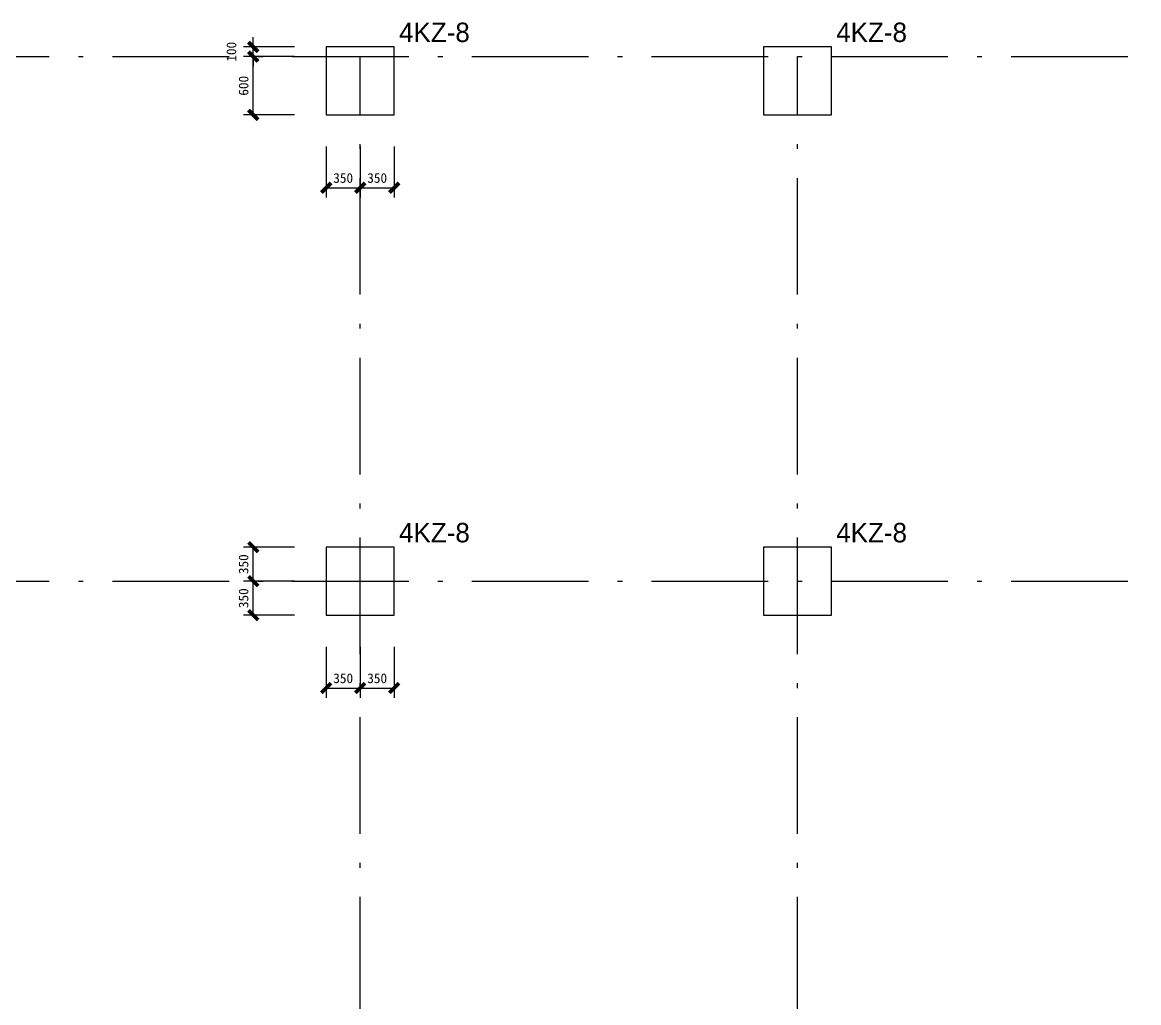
# Model space of a CAD drawing. Header units: millimetres. Extents: x -1141 to 233276, y -20783 to 42059.
# Drawn here: x 30523 to 42013, y 31561 to 41653 of the extents above; entities that cross this region are included whole.
import ezdxf

# ---------------------------------------------------------------- set-up
doc = ezdxf.new("R2010")
doc.units = ezdxf.units.MM
doc.header["$PDMODE"] = 35
doc.linetypes.add('线型2', pattern=[1850, 1200, -300, 50, -300])
doc.linetypes.add('线型5', pattern=[3050, 2400, -300, 50, -300])
doc.layers.add('DOTE', color=10, linetype='线型2', plot=False)
for name, color, linetype, lineweight in [('S_Cl', 2, 'Continuous', 25), ('S_ColumDimSect', 84, '线型5', 9), ('S_ColumFocus', 2, 'Continuous', 9)]:
    doc.layers.add(name, color=color, linetype=linetype, lineweight=lineweight)
doc.styles.add('xxxx', font='RIF.ttf')
doc.styles.add('宋体', font='')
doc.styles.get('宋体').set_extended_font_data('宋体')
doc.dimstyles.new('DimN_1', dxfattribs={"dimtxt": 125, "dimasz": 100, "dimexe": 250, "dimexo": 0.0625, "dimgap": 50, "dimtad": 1, "dimdec": 0, "dimrnd": 5, "dimzin": 0, "dimdsep": 46, "dimtxsty": '宋体', "dimblk1": 'ARCHTICK', "dimblk2": 'ARCHTICK', "dimsah": 1, "dimcen": 0.09, "dimadec": 0, "dimazin": 0, "dimtfac": 1, "dimtdec": 0, "dimtofl": 0, "dimtmove": 2, "dimatfit": 1, "dimfxl": 1, "dimtolj": 1, "dimtzin": 0, "dimarcsym": 0})

# ---------------------------------------------------------------- blocks, each defined once
blk = doc.blocks.new('_ArchTick')
at = {"color": 0, "linetype": 'ByBlock', "const_width": 0.4}
blk.add_lwpolyline([(-0.5, -0.5), (0.5, 0.5)], dxfattribs=at)
blk = doc.blocks.new('*D98')
at = {"layer": 'Defpoints', "color": 0, "transparency": 16777216}
for p in [(32900, 35900), (33650, 35900), (33650, 35550)]:
    blk.add_point(p, dxfattribs=at)
at = {"layer": 'S_ColumDimSect', "color": 0, "lineweight": -2, "transparency": 16777216}
for p, q in [((33325, 35900), (32800, 35900)), ((32900, 35550), (32900, 35900)), ((33325, 35550), (32800, 35550))]:
    blk.add_line(p, q, dxfattribs=at)
at = {"layer": 'S_ColumDimSect', "color": 0, "lineweight": -2, "transparency": 16777216, "xscale": 100, "yscale": 100, "zscale": 100}
for p, rotation in [((32900, 35900), 90), ((32900, 35550), 270)]:
    blk.add_blockref('_ArchTick', p, dxfattribs=dict(at, rotation=rotation))
at = {"layer": 'S_ColumDimSect', "color": 0, "transparency": 16777216, "insert": (32800, 35725), "char_height": 100, "attachment_point": 5, "rotation": 90, "style": '宋体'}
blk.add_mtext('\\A1;350', dxfattribs=at)
blk = doc.blocks.new('*D99')
at = {"layer": 'Defpoints', "color": 0, "transparency": 16777216}
for p in [(32900, 36250), (33650, 36250), (33650, 35900)]:
    blk.add_point(p, dxfattribs=at)
at = {"layer": 'S_ColumDimSect', "color": 0, "lineweight": -2, "transparency": 16777216}
for p, q in [((33325, 36250), (32800, 36250)), ((32900, 35900), (32900, 36250)), ((33325, 35900), (32800, 35900))]:
    blk.add_line(p, q, dxfattribs=at)
at = {"layer": 'S_ColumDimSect', "color": 0, "lineweight": -2, "transparency": 16777216, "xscale": 100, "yscale": 100, "zscale": 100}
for p, rotation in [((32900, 36250), 90), ((32900, 35900), 270)]:
    blk.add_blockref('_ArchTick', p, dxfattribs=dict(at, rotation=rotation))
at = {"layer": 'S_ColumDimSect', "color": 0, "transparency": 16777216, "insert": (32800, 36075), "char_height": 100, "attachment_point": 5, "rotation": 90, "style": '宋体'}
blk.add_mtext('\\A1;350', dxfattribs=at)
blk = doc.blocks.new('*D100')
at = {"layer": 'Defpoints', "color": 0, "transparency": 16777216}
for p in [(33650, 35550), (34000, 35550), (34000, 34800)]:
    blk.add_point(p, dxfattribs=at)
at = {"layer": 'S_ColumDimSect', "color": 0, "lineweight": -2, "transparency": 16777216}
for p, q in [((33650, 35225), (33650, 34700)), ((34000, 35225), (34000, 34700)), ((33650, 34800), (34000, 34800))]:
    blk.add_line(p, q, dxfattribs=at)
at = {"layer": 'S_ColumDimSect', "color": 0, "lineweight": -2, "transparency": 16777216, "xscale": 100, "yscale": 100, "zscale": 100, "rotation": 180}
blk.add_blockref('_ArchTick', (33650, 34800), dxfattribs=at)
at = {"layer": 'S_ColumDimSect', "color": 0, "lineweight": -2, "transparency": 16777216, "xscale": 100, "yscale": 100, "zscale": 100}
blk.add_blockref('_ArchTick', (34000, 34800), dxfattribs=at)
at = {"layer": 'S_ColumDimSect', "color": 0, "transparency": 16777216, "insert": (33825, 34900), "char_height": 100, "attachment_point": 5, "style": '宋体'}
blk.add_mtext('\\A1;350', dxfattribs=at)
blk = doc.blocks.new('*D101')
at = {"layer": 'Defpoints', "color": 0, "transparency": 16777216}
for p in [(34000, 35550), (34350, 35550), (34350, 34800)]:
    blk.add_point(p, dxfattribs=at)
at = {"layer": 'S_ColumDimSect', "color": 0, "lineweight": -2, "transparency": 16777216}
for p, q in [((34000, 35225), (34000, 34700)), ((34350, 35225), (34350, 34700)), ((34000, 34800), (34350, 34800))]:
    blk.add_line(p, q, dxfattribs=at)
at = {"layer": 'S_ColumDimSect', "color": 0, "lineweight": -2, "transparency": 16777216, "xscale": 100, "yscale": 100, "zscale": 100, "rotation": 180}
blk.add_blockref('_ArchTick', (34000, 34800), dxfattribs=at)
at = {"layer": 'S_ColumDimSect', "color": 0, "lineweight": -2, "transparency": 16777216, "xscale": 100, "yscale": 100, "zscale": 100}
blk.add_blockref('_ArchTick', (34350, 34800), dxfattribs=at)
at = {"layer": 'S_ColumDimSect', "color": 0, "transparency": 16777216, "insert": (34175, 34900), "char_height": 100, "attachment_point": 5, "style": '宋体'}
blk.add_mtext('\\A1;350', dxfattribs=at)
blk = doc.blocks.new('*D102')
at = {"layer": 'Defpoints', "color": 0, "transparency": 16777216}
for p in [(32900, 41300), (33650, 41300), (33650, 40700)]:
    blk.add_point(p, dxfattribs=at)
at = {"layer": 'S_ColumDimSect', "color": 0, "lineweight": -2, "transparency": 16777216}
for p, q in [((33325, 41300), (32800, 41300)), ((32900, 40700), (32900, 41300)), ((33325, 40700), (32800, 40700))]:
    blk.add_line(p, q, dxfattribs=at)
at = {"layer": 'S_ColumDimSect', "color": 0, "lineweight": -2, "transparency": 16777216, "xscale": 100, "yscale": 100, "zscale": 100}
for p, rotation in [((32900, 41300), 90), ((32900, 40700), 270)]:
    blk.add_blockref('_ArchTick', p, dxfattribs=dict(at, rotation=rotation))
at = {"layer": 'S_ColumDimSect', "color": 0, "transparency": 16777216, "insert": (32800, 41000), "char_height": 100, "attachment_point": 5, "rotation": 90, "style": '宋体'}
blk.add_mtext('\\A1;600', dxfattribs=at)
blk = doc.blocks.new('*D103')
at = {"layer": 'Defpoints', "color": 0, "transparency": 16777216}
for p in [(32900, 41400), (33650, 41400), (33650, 41300)]:
    blk.add_point(p, dxfattribs=at)
at = {"layer": 'S_ColumDimSect', "color": 0, "lineweight": -2, "transparency": 16777216}
for p, q in [((32900, 41400), (32900, 41500)), ((33325, 41400), (32800, 41400)), ((32900, 41300), (32900, 41400)), ((33325, 41300), (32800, 41300)), ((32900, 41300), (32900, 41200))]:
    blk.add_line(p, q, dxfattribs=at)
at = {"layer": 'S_ColumDimSect', "color": 0, "lineweight": -2, "transparency": 16777216, "xscale": 100, "yscale": 100, "zscale": 100}
for p, rotation in [((32900, 41400), 270), ((32900, 41300), 90)]:
    blk.add_blockref('_ArchTick', p, dxfattribs=dict(at, rotation=rotation))
at = {"layer": 'S_ColumDimSect', "color": 0, "transparency": 16777216, "insert": (32675, 41350), "char_height": 100, "attachment_point": 5, "rotation": 90, "style": '宋体'}
blk.add_mtext('\\A1;100', dxfattribs=at)
blk = doc.blocks.new('*D104')
at = {"layer": 'Defpoints', "color": 0, "transparency": 16777216}
for p in [(33650, 40700), (34000, 40700), (34000, 39950)]:
    blk.add_point(p, dxfattribs=at)
at = {"layer": 'S_ColumDimSect', "color": 0, "lineweight": -2, "transparency": 16777216}
for p, q in [((33650, 40375), (33650, 39850)), ((34000, 40375), (34000, 39850)), ((33650, 39950), (34000, 39950))]:
    blk.add_line(p, q, dxfattribs=at)
at = {"layer": 'S_ColumDimSect', "color": 0, "lineweight": -2, "transparency": 16777216, "xscale": 100, "yscale": 100, "zscale": 100, "rotation": 180}
blk.add_blockref('_ArchTick', (33650, 39950), dxfattribs=at)
at = {"layer": 'S_ColumDimSect', "color": 0, "lineweight": -2, "transparency": 16777216, "xscale": 100, "yscale": 100, "zscale": 100}
blk.add_blockref('_ArchTick', (34000, 39950), dxfattribs=at)
at = {"layer": 'S_ColumDimSect', "color": 0, "transparency": 16777216, "insert": (33825, 40050), "char_height": 100, "attachment_point": 5, "style": '宋体'}
blk.add_mtext('\\A1;350', dxfattribs=at)
blk = doc.blocks.new('*D105')
at = {"layer": 'Defpoints', "color": 0, "transparency": 16777216}
for p in [(34000, 40700), (34350, 40700), (34350, 39950)]:
    blk.add_point(p, dxfattribs=at)
at = {"layer": 'S_ColumDimSect', "color": 0, "lineweight": -2, "transparency": 16777216}
for p, q in [((34000, 40375), (34000, 39850)), ((34350, 40375), (34350, 39850)), ((34000, 39950), (34350, 39950))]:
    blk.add_line(p, q, dxfattribs=at)
at = {"layer": 'S_ColumDimSect', "color": 0, "lineweight": -2, "transparency": 16777216, "xscale": 100, "yscale": 100, "zscale": 100, "rotation": 180}
blk.add_blockref('_ArchTick', (34000, 39950), dxfattribs=at)
at = {"layer": 'S_ColumDimSect', "color": 0, "lineweight": -2, "transparency": 16777216, "xscale": 100, "yscale": 100, "zscale": 100}
blk.add_blockref('_ArchTick', (34350, 39950), dxfattribs=at)
at = {"layer": 'S_ColumDimSect', "color": 0, "transparency": 16777216, "insert": (34175, 40050), "char_height": 100, "attachment_point": 5, "style": '宋体'}
blk.add_mtext('\\A1;350', dxfattribs=at)

msp = doc.modelspace()

# ---------------------------------------------------------------- linework, layer by layer
at = {"layer": 'DOTE'}
for p, q in [((0, 41300), (72500, 41300)), ((34000, 0), (34000, 41300)), ((38500, 0), (38500, 41300)), ((0, 35900), (72500, 35900))]:
    msp.add_line(p, q, dxfattribs=at)
at = {"layer": 'S_Cl'}
for points in [[(34350, 40700), (34350, 41400), (33650, 41400), (33650, 40700)], [(38850, 40700), (38850, 41400), (38150, 41400), (38150, 40700)], [(34350, 35550), (34350, 36250), (33650, 36250), (33650, 35550)], [(38850, 35550), (38850, 36250), (38150, 36250), (38150, 35550)]]:
    msp.add_lwpolyline(points, close=True, dxfattribs=at)

# ---------------------------------------------------------------- texts
at = {"layer": 'S_ColumFocus', "char_height": 200, "attachment_point": 1, "style": 'xxxx'}
for insert, width in [((34400, 41650.05), 770.5), ((38900, 41650.05), 770.5), ((34400, 36500.05), 845.875), ((38900, 36500.05), 845.875)]:
    msp.add_mtext('4KZ-8', dxfattribs=dict(at, insert=insert, width=width))

# ---------------------------------------------------------------- dimensions: what is measured, and where the dimension line sits
at = {"layer": 'S_ColumDimSect'}
for p1, p2, distance, picture, middle in [((33650, 41300), (33650, 41400), 750, '*D103', (32675, 41350)), ((33650, 40700), (33650, 41300), 750, '*D102', (32800, 41000)), ((33650, 40700), (34000, 40700), -750, '*D104', (33825, 40050)), ((34000, 40700), (34350, 40700), -750, '*D105', (34175, 40050)), ((33650, 35900), (33650, 36250), 750, '*D99', (32800, 36075)), ((33650, 35550), (33650, 35900), 750, '*D98', (32800, 35725)), ((33650, 35550), (34000, 35550), -750, '*D100', (33825, 34900)), ((34000, 35550), (34350, 35550), -750, '*D101', (34175, 34900))]:
    dim = msp.add_aligned_dim(p1=p1, p2=p2, distance=distance, dimstyle='DimN_1', override={"dimtxt": 100, "dimexe": 100, "dimexo": 325, "dimtih": 0, "dimtoh": 0, "dimtofl": 1, "dimtfill": 0}, dxfattribs=at)
    dim.commit()
    dim.dimension.update_dxf_attribs({"geometry": picture, "text_midpoint": middle})

doc.saveas('drawing.dxf')
